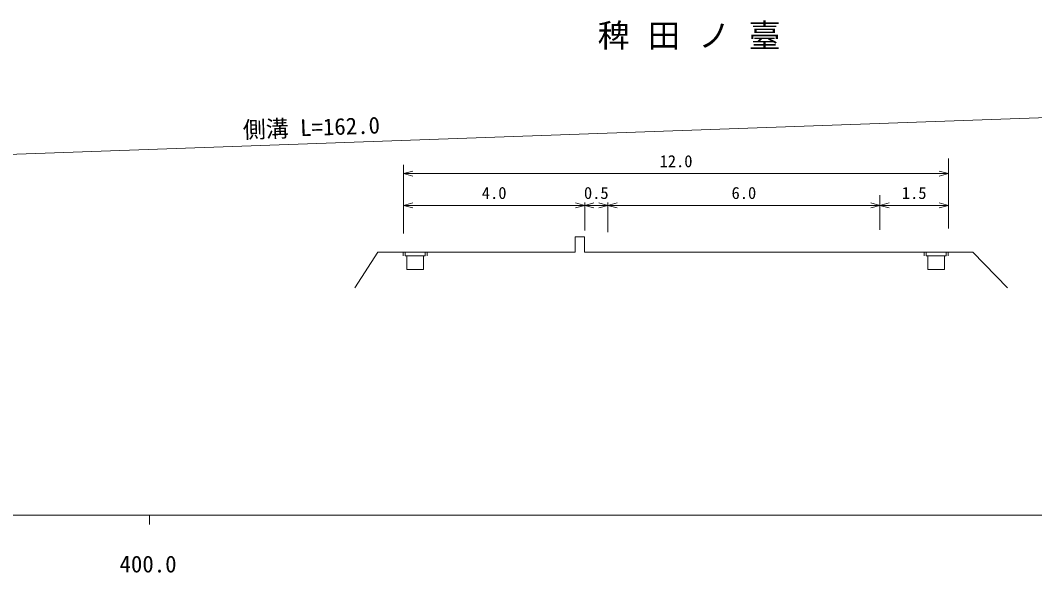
# Model space of a CAD drawing. Units: millimetres, scale not verified. Extents: x 40000 to 680000, y 20000 to 380000.
# Drawn here: x 453888 to 564693, y 198715 to 259068 of the extents above; entities that cross this region are included whole.
import ezdxf
from ezdxf.enums import TextEntityAlignment as Align

# ---------------------------------------------------------------- set-up
doc = ezdxf.new("R2010")
doc.units = ezdxf.units.MM
doc.header["$LTSCALE"] = 1000
doc.layers.add('M-BMK-HTXT', color=7, linetype='Continuous')
doc.layers.add('M-STR-HTXT', color=7, linetype='Continuous', lineweight=13)
doc.layers.add('M-TTL-BAND', color=7, linetype='Continuous', lineweight=13)
doc.styles.add('ＭＳ ゴシック', font='')
doc.styles.get('ＭＳ ゴシック').set_extended_font_data('MS Gothic')

msp = doc.modelspace()

# ---------------------------------------------------------------- linework, layer by layer
at = {"layer": 'M-STR-HTXT'}
for p, q in [((402821, 242647), (568679, 248545)), ((555274, 236327), (555274, 243973)), ((495758, 235775), (495758, 243264)), ((495758, 242318), (496758, 242581)), ((495758, 242318), (555274, 242318)), ((495758, 242318), (496758, 242055)), ((555274, 242318), (554274, 242581)), ((555274, 242318), (554274, 242055)), ((547785, 236169), (547785, 239953)), ((495758, 238850), (496758, 239113)), ((495758, 238850), (515544, 238850)), ((495758, 238850), (496758, 238586)), ((515544, 238850), (514544, 239113)), ((515544, 238850), (514544, 238586)), ((515544, 236091), (515544, 239150)), ((515544, 238850), (516544, 239113)), ((515544, 238850), (518067, 238850)), ((515544, 238850), (516544, 238586)), ((518067, 238850), (517067, 239113)), ((518067, 238850), (517067, 238586)), ((518067, 235933), (518067, 239150)), ((518067, 238850), (519067, 239113)), ((518067, 238850), (547785, 238850)), ((518067, 238850), (519067, 238586)), ((547785, 238850), (546785, 239113)), ((547785, 238850), (546785, 238586)), ((547785, 238850), (548785, 239113)), ((547785, 238850), (555274, 238850)), ((547785, 238850), (548785, 238586)), ((555274, 238850), (554274, 239113)), ((555274, 238850), (554274, 238586)), ((514503, 233747), (514503, 235421)), ((514503, 235421), (515526, 235421)), ((515526, 235421), (515526, 233747)), ((490423, 229843), (492933, 233747)), ((492933, 233747), (495722, 233747)), ((495722, 233747), (514503, 233747)), ((495722, 233747), (495722, 233326)), ((495922, 233747), (495922, 233347)), ((495922, 233347), (498114, 233347)), ((496122, 233347), (496122, 231847)), ((497914, 231847), (497914, 233347)), ((498114, 233347), (498114, 233747)), ((498314, 233747), (498314, 233346)), ((515526, 233747), (555225, 233747)), ((552633, 233747), (552633, 233326)), ((552833, 233747), (552833, 233347)), ((552833, 233347), (555025, 233347)), ((553033, 233347), (553033, 231847)), ((554825, 231847), (554825, 233347)), ((555025, 233347), (555025, 233747)), ((555225, 233747), (557921, 233747)), ((555225, 233747), (555225, 233346)), ((557921, 233747), (561733, 229843)), ((496122, 231847), (497914, 231847)), ((553033, 231847), (554825, 231847))]:
    msp.add_line(p, q, dxfattribs=at)
at = {"layer": 'M-TTL-BAND'}
for p, q in [((40000, 205000), (579000, 205000)), ((468000, 205000), (468000, 204000))]:
    msp.add_line(p, q, dxfattribs=at)

# ---------------------------------------------------------------- texts
at = {"layer": 'M-BMK-HTXT', "insert": (527949, 255844), "char_height": 2566, "attachment_point": 8, "style": 'ＭＳ ゴシック'}
msp.add_mtext('\\T1.57;稗田ノ臺', dxfattribs=at)
at = {"layer": 'M-STR-HTXT', "style": 'ＭＳ ゴシック'}
msp.add_text('側溝 L=162.0', height=1833, rotation=2.036, dxfattribs=at).set_placement((485739, 245896), align=Align.BOTTOM_CENTER)
for s, p in [('12.0', (525516, 242618)), ('4.0', (505651, 239150)), ('0.5', (516805, 239150)), ('6.0', (532926, 239150)), ('1.5', (551529, 239150))]:
    msp.add_text(s, height=1320, dxfattribs=at).set_placement(p, align=Align.BOTTOM_CENTER)
at = {"layer": 'M-TTL-BAND', "style": 'ＭＳ ゴシック'}
msp.add_text('400.0', height=1833, dxfattribs=at).set_placement((467844, 198195), align=Align.BOTTOM_CENTER)

doc.saveas('drawing.dxf')
